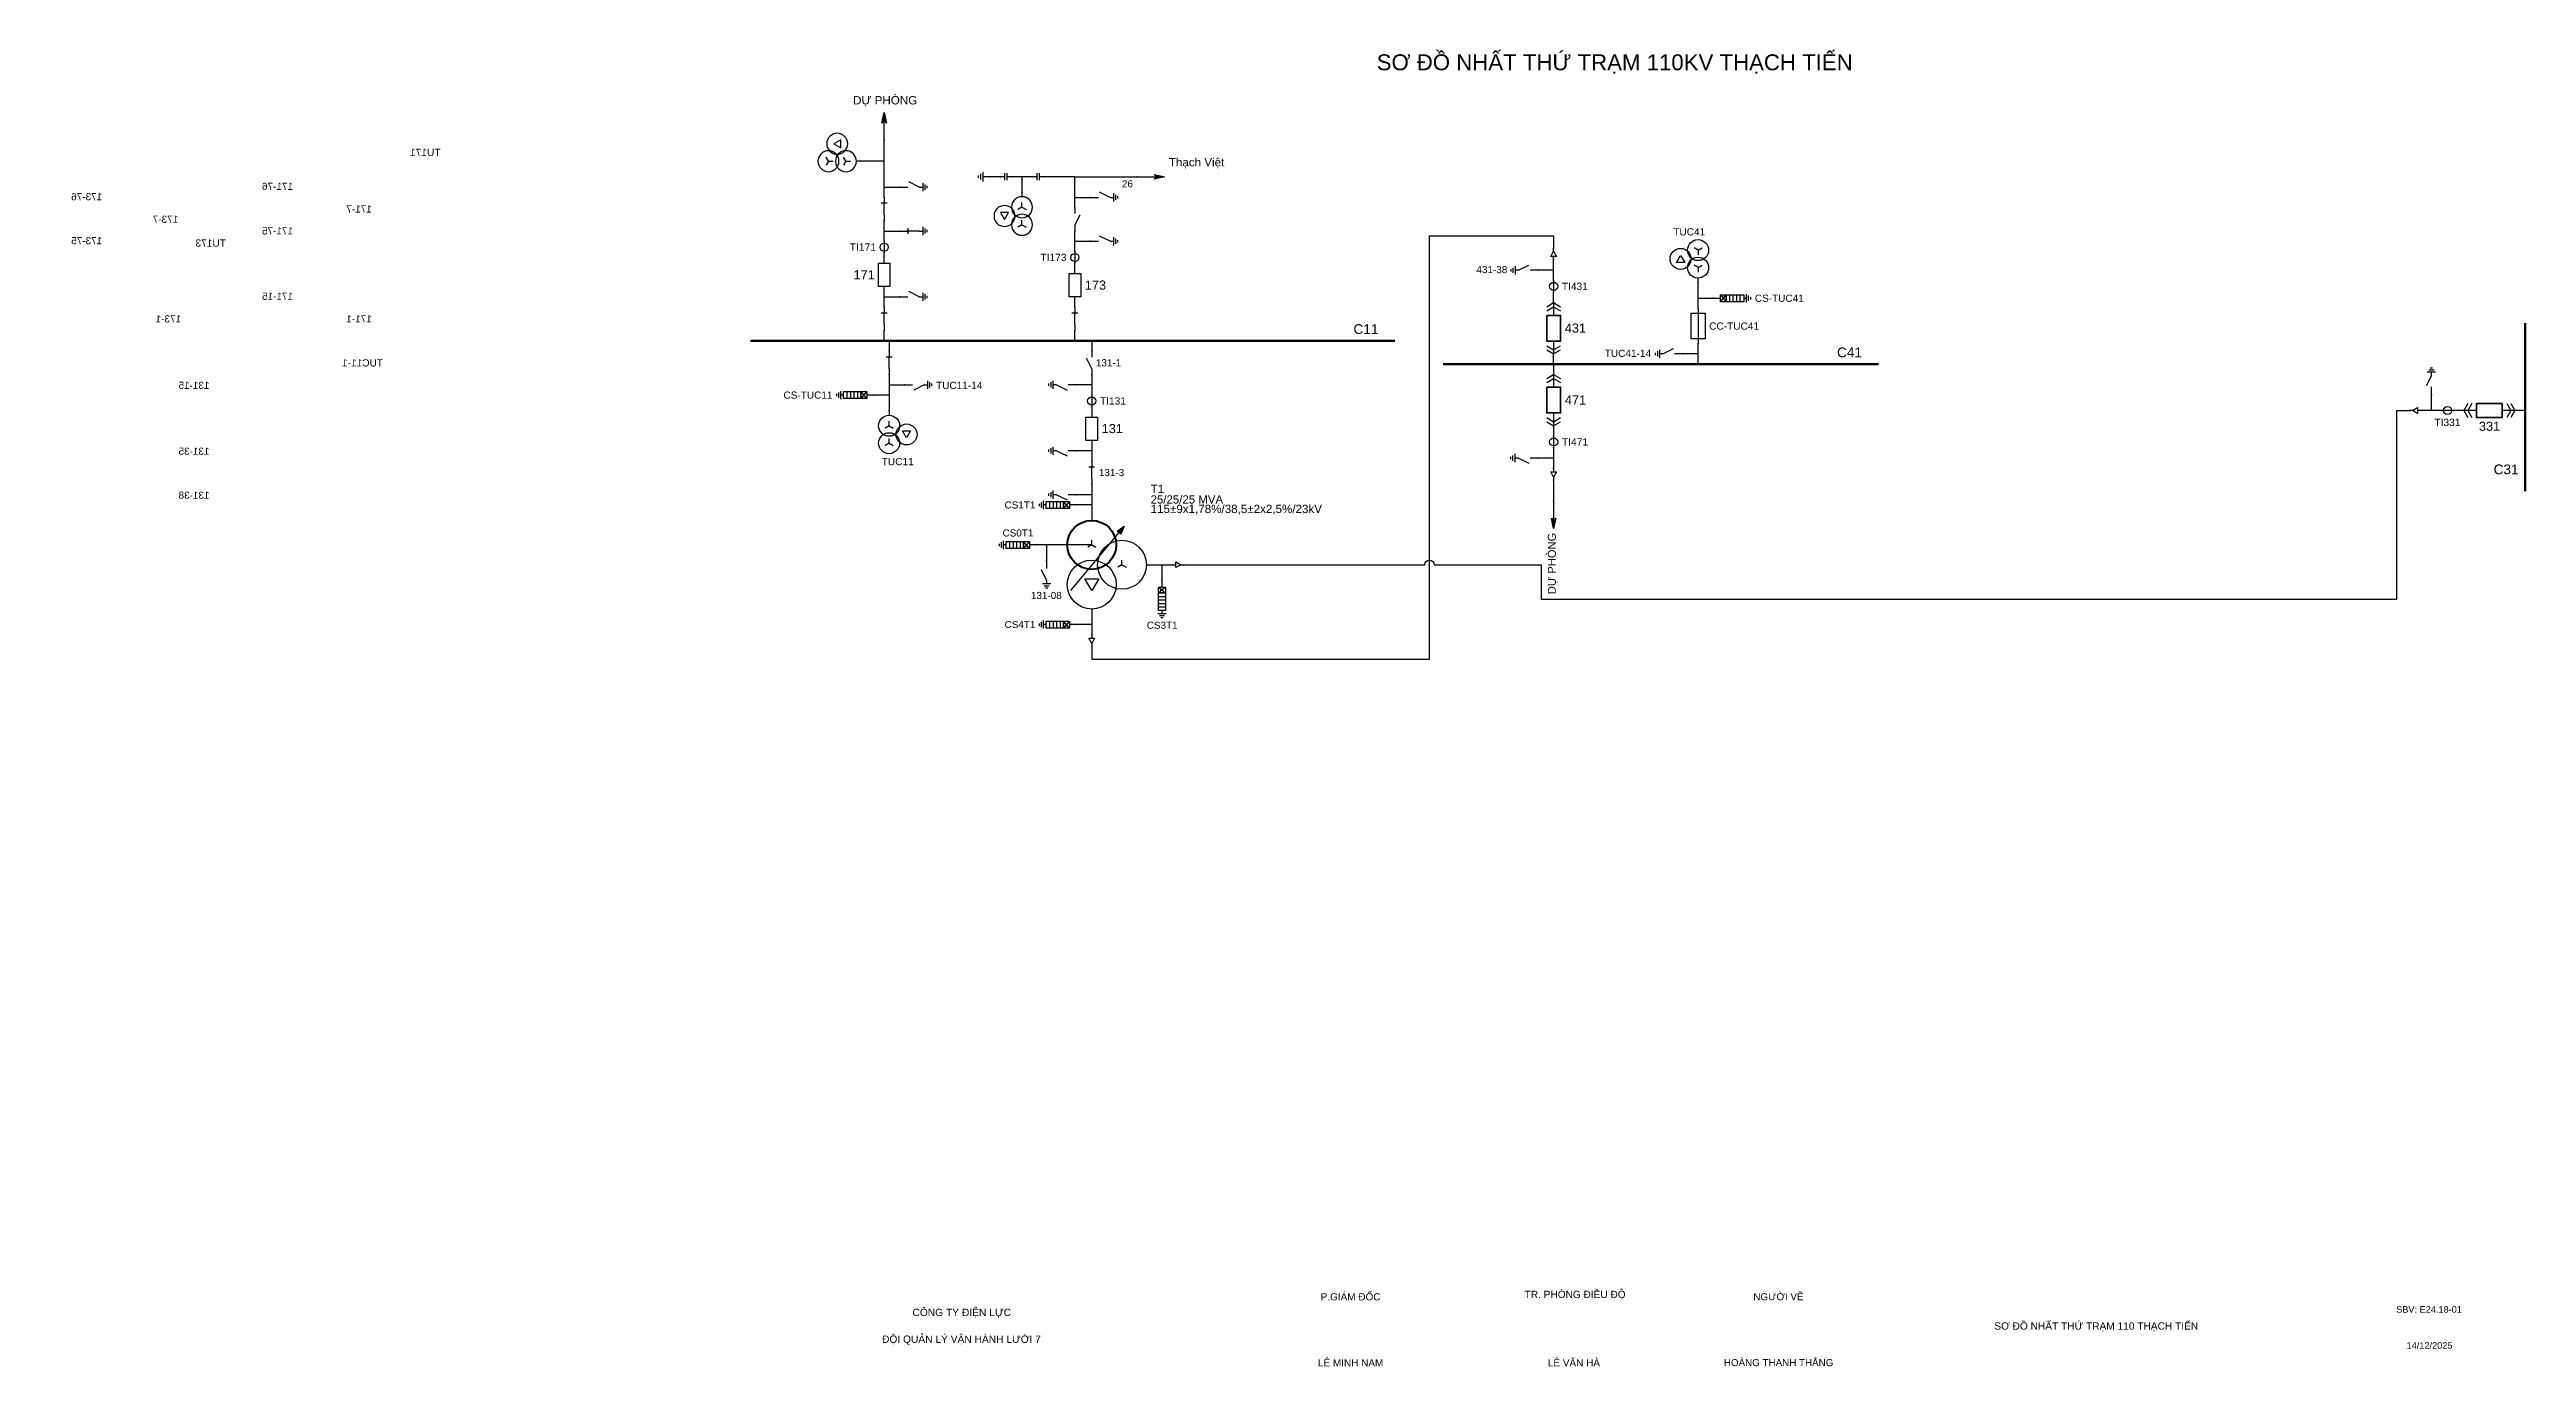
# Model space of a CAD drawing. Header units: millimetres. Extents: x -394 to 411, y 7 to 290.
# Drawn here: x -121 to 411, y 7 to 290 of the extents above; entities that cross this region are included whole.
import ezdxf

# ---------------------------------------------------------------- set-up
doc = ezdxf.new("R2010")
doc.units = ezdxf.units.MM
for name, color, linetype, lineweight in [('BUSBAR_110KV', 1, 'Continuous', 50), ('BUSBAR_22KV', 5, 'Continuous', 50), ('BUSBAR_35KV', 30, 'Continuous', 50), ('GROUND', 3, 'Continuous', 25), ('HV_110KV', 1, 'Continuous', 25), ('MV_22KV', 5, 'Continuous', 25), ('MV_35KV', 30, 'Continuous', 25)]:
    doc.layers.add(name, color=color, linetype=linetype, lineweight=lineweight)
doc.layers.add('SYM_PORTS', color=8, linetype='Continuous', plot=False)
doc.layers.add('TEXT', color=7, linetype='Continuous')
doc.styles.add('SLD_TEXT', font='arial.ttf')

# ---------------------------------------------------------------- blocks, each defined once
blk = doc.blocks.new('SYM_DISCONNECTOR_CLOSED')
at = {"lineweight": 25}
for points in [[(-0.625, 1.25), (0.625, 1.25)], [(0, 2.5), (0, 1.25)], [(0, -1.25), (0, 1.5)], [(0, -1.25), (0, -2.5)]]:
    blk.add_lwpolyline(points, dxfattribs=at)
at = {"layer": 'SYM_PORTS'}
for p in [(0, 2.5), (0, -2.5)]:
    blk.add_point(p, dxfattribs=at)
blk.add_attdef('DEVICE_CODE', (1.625, -0.5), '', height=2)
blk = doc.blocks.new('SYM_EARTHING_SWITCH_OPEN')
at = {"lineweight": 25}
for points in [[(0, -1.25), (-1.125, 1)], [(0, 3), (0, 1.25)], [(-0.875, -2), (0.875, -2)], [(-0.5625, -2.4375), (0.5625, -2.4375)], [(-0.25, -2.875), (0.25, -2.875)], [(0, -1.25), (0, -2)]]:
    blk.add_lwpolyline(points, dxfattribs=at)
at = {"layer": 'SYM_PORTS'}
blk.add_point((0, 3), dxfattribs=at)
blk.add_attdef('DEVICE_CODE', (1.875, 0), '', height=2)
blk = doc.blocks.new('SYM_CIRCUIT_BREAKER')
at = {"lineweight": 25}
blk.add_lwpolyline([(-1.25, 2.5), (1.25, 2.5), (1.25, -2.5), (-1.25, -2.5)], close=True, dxfattribs=at)
at = {"layer": 'SYM_PORTS'}
for p in [(0, 2.5), (0, -2.5)]:
    blk.add_point(p, dxfattribs=at)
blk.add_attdef('DEVICE_CODE', (2.25, -0.5), '', height=2)
at = {"flags": 1}
blk.add_attdef('RATING', (2.25, -3.5), '', height=2, dxfattribs=at)
blk = doc.blocks.new('SYM_CURRENT_TRANSFORMER')
at = {"lineweight": 25}
blk.add_lwpolyline([(0, 1.25), (0, -1.25)], dxfattribs=at)
blk.add_circle((0, 0), 0.875, dxfattribs=at)
at = {"layer": 'SYM_PORTS'}
for p in [(0, 1.25), (0, -1.25)]:
    blk.add_point(p, dxfattribs=at)
blk.add_attdef('DEVICE_CODE', (1.875, -1.75), '', height=2)
at = {"flags": 1}
blk.add_attdef('RATIO', (1.875, -4.75), '', height=2, dxfattribs=at)
blk = doc.blocks.new('SYM_EARTHING_SWITCH_CLOSED')
at = {"lineweight": 25}
for points in [[(-0.625, 1.25), (0.625, 1.25)], [(0, 3), (0, 1.25)], [(0, -1.25), (0, 1.5)], [(-0.875, -2), (0.875, -2)], [(-0.5625, -2.4375), (0.5625, -2.4375)], [(-0.25, -2.875), (0.25, -2.875)], [(0, -1.25), (0, -2)]]:
    blk.add_lwpolyline(points, dxfattribs=at)
at = {"layer": 'SYM_PORTS'}
blk.add_point((0, 3), dxfattribs=at)
blk.add_attdef('DEVICE_CODE', (1.875, 0), '', height=2)
blk = doc.blocks.new('SYM_VOLTAGE_TRANSFORMER')
at = {"lineweight": 25}
for points in [[(0, 1.375), (-0.8625, 0.875)], [(0, 4.625), (0, 3.625)], [(0, 1.375), (0, 2.375)], [(0, 1.375), (0.8625, 0.875)], [(0, -2.375), (-0.8625, -2.875)], [(0, -2.375), (0, -1.375)], [(0, -2.375), (0.8625, -2.875)]]:
    blk.add_lwpolyline(points, dxfattribs=at)
blk.add_lwpolyline([(2.875, 0.25), (4.625, 0.25), (3.75, -1.25)], close=True, dxfattribs=at)
for centre in [(0, 1.375), (3.75, -0.5), (0, -2.375)]:
    blk.add_circle(centre, 2.25, dxfattribs=at)
at = {"layer": 'SYM_PORTS'}
blk.add_point((0, 4.625), dxfattribs=at)
blk.add_attdef('DEVICE_CODE', (7, 1.625), '', height=2)
at = {"flags": 1}
blk.add_attdef('RATIO', (7, -1.375), '', height=2, dxfattribs=at)
blk = doc.blocks.new('SYM_LINE_FEEDER_ARROW')
blk.add_hatch(color=7).paths.add_polyline_path([(0, -3), (-0.5, -0.75), (0, -1.25), (0.5, -0.75)])
at = {"lineweight": 25}
blk.add_lwpolyline([(0, 3), (0, -1.25)], dxfattribs=at)
blk.add_lwpolyline([(0, -3), (-0.5, -0.75), (0, -1.25), (0.5, -0.75)], close=True, dxfattribs=at)
at = {"layer": 'SYM_PORTS'}
blk.add_point((0, 3), dxfattribs=at)
blk.add_attdef('LINE_NAME', (1.5, 0), '', height=2)
blk = doc.blocks.new('SYM_DISCONNECTOR_OPEN')
at = {"lineweight": 25}
for points in [[(0, -1.25), (-1.125, 1)], [(0, 2.5), (0, 1.25)], [(0, -1.25), (0, -2.5)]]:
    blk.add_lwpolyline(points, dxfattribs=at)
at = {"layer": 'SYM_PORTS'}
for p in [(0, 2.5), (0, -2.5)]:
    blk.add_point(p, dxfattribs=at)
blk.add_attdef('DEVICE_CODE', (1, -0.5), '', height=2)
blk = doc.blocks.new('SYM_COUPLING_CAPACITOR')
at = {"lineweight": 25}
for points in [[(-0.75, 0.25), (0.75, 0.25)], [(0, 1.25), (0, 0.25)], [(-0.75, -0.25), (0.75, -0.25)], [(0, -0.25), (0, -1.25)]]:
    blk.add_lwpolyline(points, dxfattribs=at)
at = {"layer": 'SYM_PORTS'}
for p in [(0, 1.25), (0, -1.25)]:
    blk.add_point(p, dxfattribs=at)
blk.add_attdef('DEVICE_CODE', (1.75, -1.75), '', height=2)
blk = doc.blocks.new('SYM_GROUND_SYMBOL')
at = {"lineweight": 25}
for points in [[(0, 1.25), (0, -0.25)], [(-1, -0.25), (1, -0.25)], [(-0.625, -0.75), (0.625, -0.75)], [(-0.25, -1.25), (0.25, -1.25)]]:
    blk.add_lwpolyline(points, dxfattribs=at)
at = {"layer": 'SYM_PORTS'}
blk.add_point((0, 1.25), dxfattribs=at)
blk = doc.blocks.new('SYM_SURGE_ARRESTER')
at = {"lineweight": 25}
for points in [[(-0.75, 2.5), (0.75, 2.5), (0.75, 1.25), (-0.75, 1.25)], [(-0.75, 1.25), (0.75, 1.25), (0.75, -2.5), (-0.75, -2.5)]]:
    blk.add_lwpolyline(points, close=True, dxfattribs=at)
for points in [[(-0.75, 2.5), (0.75, 1.25)], [(0.75, 2.5), (-0.75, 1.25)], [(-0.75, 0.5), (0.75, 0.5)], [(0, 4), (0, 2.5)], [(-0.875, -3.125), (0.875, -3.125)], [(-0.75, -0.25), (0.75, -0.25)], [(-0.75, -1), (0.75, -1)], [(-0.75, -1.75), (0.75, -1.75)], [(-0.5625, -3.5625), (0.5625, -3.5625)], [(-0.25, -4), (0.25, -4)], [(0, -2.5), (0, -3.125)]]:
    blk.add_lwpolyline(points, dxfattribs=at)
at = {"layer": 'SYM_PORTS'}
blk.add_point((0, 4), dxfattribs=at)
blk.add_attdef('DEVICE_CODE', (1.875, 1), '', height=2)
blk = doc.blocks.new('SYM_TRANSFORMER_3W')
blk.add_hatch(color=7).paths.add_polyline_path([(3.75, 8.25), (3.0125, 6.575), (2.2375, 7.225)])
at = {"lineweight": 25}
for points in [[(-7.75, -5.5), (3.0125, 7.35)], [(-3.25, 4.25), (-8.5, 4.25)], [(-3.25, 4.25), (-4.1125, 3.75)], [(-3.25, 4.25), (-3.25, 5.25)], [(-3.25, 4.25), (-2.3875, 3.75)], [(3.25, 0), (2.3875, -0.5)], [(3.25, 0), (3.25, 1)], [(3.25, 0), (4.1125, -0.5)]]:
    blk.add_lwpolyline(points, dxfattribs=at)
for points in [[(3.75, 8.25), (3.0125, 6.575), (2.2375, 7.225)], [(-4.75, -3), (-1.75, -3), (-3.25, -5.5)]]:
    blk.add_lwpolyline(points, close=True, dxfattribs=at)
at = {"lineweight": 50}
blk.add_circle((-3.25, 4.25), 5.25, dxfattribs=at)
at = {"lineweight": 25}
for centre in [(-3.25, -4.25), (3.25, 0)]:
    blk.add_circle(centre, 5.25, dxfattribs=at)
at = {"layer": 'SYM_PORTS'}
for p in [(-3.25, 9.5), (-8.5, 4.25), (8.5, 0), (-3.25, -9.5)]:
    blk.add_point(p, dxfattribs=at)
blk.add_attdef('DEVICE_CODE', (9.5, 6.5), '', height=2)
at = {"flags": 1}
for tag, p in [('POWER', (9.5, 3.5)), ('VOLTAGE_RATIO', (9.5, 0.5))]:
    blk.add_attdef(tag, p, '', height=2, dxfattribs=at)
blk = doc.blocks.new('SYM_CABLE_TERMINATION')
at = {"lineweight": 25}
blk.add_lwpolyline([(-0.625, 0.5), (0.625, 0.5), (0, -0.625)], close=True, dxfattribs=at)
for points in [[(0, 1.25), (0, 0.5)], [(0, -0.625), (0, -1.25)]]:
    blk.add_lwpolyline(points, dxfattribs=at)
at = {"layer": 'SYM_PORTS'}
for p in [(0, 1.25), (0, -1.25)]:
    blk.add_point(p, dxfattribs=at)
blk = doc.blocks.new('SYM_DRAWOUT_BREAKER')
at = {"lineweight": 25}
for points in [[(-1.5, 4.625), (0, 5.5), (1.5, 4.625)], [(0, 5.5), (0, 2.75)], [(-1.5, 3.75), (0, 4.625), (1.5, 3.75)], [(-1.5, -3.75), (0, -4.625), (1.5, -3.75)], [(-1.5, -4.625), (0, -5.5), (1.5, -4.625)], [(0, -2.75), (0, -5.5)]]:
    blk.add_lwpolyline(points, dxfattribs=at)
at = {"lineweight": 35}
blk.add_lwpolyline([(-1.5, 2.75), (1.5, 2.75), (1.5, -2.75), (-1.5, -2.75)], close=True, dxfattribs=at)
at = {"layer": 'SYM_PORTS'}
for p in [(0, 5.5), (0, -5.5)]:
    blk.add_point(p, dxfattribs=at)
blk.add_attdef('DEVICE_CODE', (2.5, 2.5), '', height=2)
at = {"flags": 1}
blk.add_attdef('RATING', (2.5, -0.5), '', height=2, dxfattribs=at)
blk = doc.blocks.new('SYM_FUSE_DISCONNECTOR')
at = {"lineweight": 25}
blk.add_lwpolyline([(-1.5, 2.75), (1.5, 2.75), (1.5, -2.75), (-1.5, -2.75)], close=True, dxfattribs=at)
blk.add_lwpolyline([(0, 3.75), (0, -3.75)], dxfattribs=at)
at = {"layer": 'SYM_PORTS'}
for p in [(0, 3.75), (0, -3.75)]:
    blk.add_point(p, dxfattribs=at)
blk.add_attdef('DEVICE_CODE', (2.5, 0.75), '', height=2)
at = {"flags": 1}
blk.add_attdef('RATING', (2.5, -2.25), '', height=2, dxfattribs=at)

msp = doc.modelspace()

# ---------------------------------------------------------------- linework, layer by layer
at = {"layer": 'BUSBAR_110KV', "const_width": 0.529}
msp.add_lwpolyline([(29.67, 227.43), (168.12, 227.43)], dxfattribs=at)
at = {"layer": 'BUSBAR_22KV', "const_width": 0.529}
msp.add_lwpolyline([(178.43, 222.43), (271.93, 222.43)], dxfattribs=at)
at = {"layer": 'BUSBAR_35KV', "const_width": 0.529}
msp.add_lwpolyline([(410.74, 231.27), (410.74, 195.16)], dxfattribs=at)
at = {"layer": 'GROUND'}
msp.add_lwpolyline([(83.3, 262.65), (81.09, 262.65)], dxfattribs=at)
at = {"layer": 'HV_110KV'}
for points in [[(58.43, 265.97), (53.47, 265.97)], [(58.43, 265.97), (58.43, 270.4)], [(58.43, 260.43), (58.43, 265.97)], [(88.02, 262.65), (85.8, 262.65)], [(90.23, 262.65), (88.02, 262.65)], [(88.02, 262.65), (88.02, 259.34)], [(99.38, 262.65), (92.73, 262.65)], [(99.38, 258.22), (99.38, 262.65)], [(99.38, 262.65), (112.67, 262.65)], [(58.43, 258.22), (58.43, 260.43)], [(58.43, 260.43), (61.73, 260.43)], [(99.38, 256), (99.38, 258.22)], [(99.38, 258.22), (102.68, 258.22)], [(58.43, 251), (58.43, 253.22)], [(58.43, 248.79), (58.43, 251)], [(58.43, 251), (61.73, 251)], [(99.38, 248.79), (99.38, 251)], [(58.43, 244.07), (58.43, 246.29)], [(99.38, 246.57), (99.38, 248.79)], [(99.38, 248.79), (102.68, 248.79)], [(99.38, 241.86), (99.38, 244.07)], [(58.43, 236.86), (58.43, 239.07)], [(58.43, 234.64), (58.43, 236.86)], [(58.43, 236.86), (61.73, 236.86)], [(99.38, 234.64), (99.38, 236.86)], [(58.43, 227.43), (58.43, 229.64)], [(99.38, 227.43), (99.38, 229.64)], [(59.49, 227.43), (59.49, 225.21)], [(102.99, 227.43), (102.99, 225.21)], [(59.49, 220.21), (59.49, 218)], [(102.99, 220.21), (102.99, 218)], [(59.49, 215.78), (56.19, 215.78)], [(59.49, 218), (62.79, 218)], [(59.49, 218), (59.49, 215.78)], [(59.49, 215.78), (59.49, 212.46)], [(102.99, 218), (99.69, 218)], [(102.99, 218), (102.99, 215.78)], [(102.99, 213.28), (102.99, 211.07)], [(102.99, 203.85), (99.69, 203.85)], [(102.99, 206.07), (102.99, 203.85)], [(102.99, 203.85), (102.99, 201.64)], [(102.99, 194.42), (99.69, 194.42)], [(102.99, 192.21), (99.69, 192.21)], [(102.99, 196.64), (102.99, 194.42)], [(102.99, 194.42), (102.99, 192.21)], [(102.99, 192.21), (102.99, 188.89)], [(93.31, 183.64), (91.1, 183.64)], [(97.74, 183.64), (93.31, 183.64)], [(93.31, 183.64), (93.31, 180.33)]]:
    msp.add_lwpolyline(points, dxfattribs=at)
at = {"layer": 'MV_22KV'}
for points in [[(102.99, 161.85), (102.99, 159.15), (175.5, 159.15), (175.5, 249.99), (202.16, 249.99), (202.16, 247.29)], [(202.16, 242.57), (202.16, 244.79)], [(202.16, 242.57), (198.86, 242.57)], [(202.16, 240.36), (202.16, 242.57)], [(233.16, 236.57), (233.16, 239.9)], [(202.16, 235.64), (202.16, 237.86)], [(233.16, 234.36), (233.16, 236.57)], [(233.16, 236.57), (236.46, 236.57)], [(202.16, 222.43), (202.16, 224.64)], [(233.16, 224.64), (229.86, 224.64)], [(233.16, 224.64), (233.16, 226.86)], [(233.16, 222.43), (233.16, 224.64)], [(202.16, 222.43), (202.16, 220.21)], [(202.16, 209.21), (202.16, 207)], [(202.16, 202.28), (198.86, 202.28)], [(202.16, 204.5), (202.16, 202.28)], [(202.16, 202.28), (202.16, 200.07)], [(202.16, 197.57), (202.16, 193.14)], [(102.99, 166.56), (99.69, 166.56)], [(102.99, 169.89), (102.99, 166.56)], [(102.99, 166.56), (102.99, 164.35)]]:
    msp.add_lwpolyline(points, dxfattribs=at)
at = {"layer": 'MV_35KV'}
for points in [[(390.59, 212.48), (390.59, 215.78)], [(390.59, 212.48), (388.38, 212.48)], [(392.81, 212.48), (390.59, 212.48)], [(397.52, 212.48), (395.31, 212.48)], [(410.74, 212.48), (408.52, 212.48)], [(114.74, 179.39), (118.07, 179.39)], [(118.07, 179.39), (118.07, 176.08)], [(118.07, 179.39), (120.28, 179.39)]]:
    msp.add_lwpolyline(points, dxfattribs=at)
msp.add_lwpolyline([(122.78, 179.39), (125.48, 179.39), (174.5, 179.39, -1), (176.5, 179.39), (199.5, 179.39), (199.5, 172.01), (383.18, 172.01), (383.18, 212.48), (385.88, 212.48)], format="xyb", dxfattribs=at)

# ---------------------------------------------------------------- block references
at = {"layer": 'GROUND', "rotation": 270}
msp.add_blockref('SYM_GROUND_SYMBOL', (79.84, 262.65), dxfattribs=at)
at = {"layer": 'HV_110KV'}
ref = msp.add_blockref('SYM_VOLTAGE_TRANSFORMER', (48.85, 265.97), dxfattribs=dict(at, xscale=-1, rotation=270))
ref.add_attrib('DEVICE_CODE', 'TU171', (36.82, 267.08), dxfattribs={"layer": 'TEXT', "extrusion": (0, 0, -1), "height": 1.557, "style": 'SLD_TEXT'})
for name, p, rotation in [('SYM_LINE_FEEDER_ARROW', (58.43, 273.4), 180), ('SYM_COUPLING_CAPACITOR', (84.55, 262.65), 270), ('SYM_COUPLING_CAPACITOR', (91.48, 262.65), 270), ('SYM_LINE_FEEDER_ARROW', (115.67, 262.65), 90)]:
    msp.add_blockref(name, p, dxfattribs=dict(at, rotation=rotation))
ref = msp.add_blockref('SYM_EARTHING_SWITCH_OPEN', (64.73, 260.43), dxfattribs=dict(at, xscale=-1, rotation=90))
ref.add_attrib('DEVICE_CODE', '171-76', (68.49, 259.82), dxfattribs={"layer": 'TEXT', "extrusion": (0, 0, -1), "height": 1.528, "style": 'SLD_TEXT'})
ref = msp.add_blockref('SYM_EARTHING_SWITCH_OPEN', (105.68, 258.22), dxfattribs=dict(at, xscale=-1, rotation=90))
ref.add_attrib('DEVICE_CODE', '173-76', (109.44, 257.6), dxfattribs={"layer": 'TEXT', "extrusion": (0, 0, -1), "height": 1.528, "style": 'SLD_TEXT'})
ref = msp.add_blockref('SYM_DISCONNECTOR_OPEN', (99.38, 253.5), dxfattribs=dict(at, xscale=-1))
ref.add_attrib('DEVICE_CODE', '173-7', (93.12, 252.76), dxfattribs={"layer": 'TEXT', "extrusion": (0, 0, -1), "height": 1.529, "style": 'SLD_TEXT'})
ref = msp.add_blockref('SYM_VOLTAGE_TRANSFORMER', (88.02, 254.72), dxfattribs=dict(at, xscale=-1))
ref.add_attrib('DEVICE_CODE', 'TU173', (82.88, 247.64), dxfattribs={"layer": 'TEXT', "extrusion": (0, 0, -1), "height": 1.557, "style": 'SLD_TEXT'})
ref = msp.add_blockref('SYM_DISCONNECTOR_CLOSED', (58.43, 255.72), dxfattribs=dict(at, xscale=-1))
ref.add_attrib('DEVICE_CODE', '171-7', (51.55, 254.96), dxfattribs={"layer": 'TEXT', "extrusion": (0, 0, -1), "height": 1.542, "style": 'SLD_TEXT'})
ref = msp.add_blockref('SYM_EARTHING_SWITCH_CLOSED', (64.73, 251), dxfattribs=dict(at, xscale=-1, rotation=90))
ref.add_attrib('DEVICE_CODE', '171-75', (68.49, 250.26), dxfattribs={"layer": 'TEXT', "extrusion": (0, 0, -1), "height": 1.528, "style": 'SLD_TEXT'})
ref = msp.add_blockref('SYM_EARTHING_SWITCH_OPEN', (105.68, 248.79), dxfattribs=dict(at, xscale=-1, rotation=90))
ref.add_attrib('DEVICE_CODE', '173-75', (109.44, 248.17), dxfattribs={"layer": 'TEXT', "extrusion": (0, 0, -1), "height": 1.528, "style": 'SLD_TEXT'})
ref = msp.add_blockref('SYM_CURRENT_TRANSFORMER', (58.43, 247.54), dxfattribs=at)
ref.add_attrib('DEVICE_CODE', 'TI171', (51.04, 246.75), dxfattribs={"layer": 'TEXT', "height": 1.578, "style": 'SLD_TEXT'})
ref = msp.add_blockref('SYM_CURRENT_TRANSFORMER', (99.38, 245.32), dxfattribs=at)
ref.add_attrib('DEVICE_CODE', 'TI173', (91.99, 244.55), dxfattribs={"layer": 'TEXT', "height": 1.565, "style": 'SLD_TEXT'})
ref = msp.add_blockref('SYM_CIRCUIT_BREAKER', (58.43, 241.57), dxfattribs=at)
ref.add_attrib('DEVICE_CODE', '171', (51.85, 240.62), dxfattribs={"layer": 'TEXT', "height": 1.97, "style": 'SLD_TEXT'})
ref = msp.add_blockref('SYM_CIRCUIT_BREAKER', (99.38, 239.36), dxfattribs=at)
ref.add_attrib('DEVICE_CODE', '173', (101.51, 238.42), dxfattribs={"layer": 'TEXT', "height": 1.953, "style": 'SLD_TEXT'})
ref = msp.add_blockref('SYM_DISCONNECTOR_CLOSED', (99.38, 232.14), dxfattribs=dict(at, xscale=-1))
ref.add_attrib('DEVICE_CODE', '173-1', (92.5, 231.4), dxfattribs={"layer": 'TEXT', "extrusion": (0, 0, -1), "height": 1.529, "style": 'SLD_TEXT'})
ref = msp.add_blockref('SYM_EARTHING_SWITCH_OPEN', (64.73, 236.86), dxfattribs=dict(at, xscale=-1, rotation=90))
ref.add_attrib('DEVICE_CODE', '171-15', (68.49, 236.24), dxfattribs={"layer": 'TEXT', "extrusion": (0, 0, -1), "height": 1.528, "style": 'SLD_TEXT'})
ref = msp.add_blockref('SYM_DISCONNECTOR_CLOSED', (58.43, 232.14), dxfattribs=dict(at, xscale=-1))
ref.add_attrib('DEVICE_CODE', '171-1', (51.55, 231.39), dxfattribs={"layer": 'TEXT', "extrusion": (0, 0, -1), "height": 1.542, "style": 'SLD_TEXT'})
ref = msp.add_blockref('SYM_DISCONNECTOR_CLOSED', (59.49, 222.71), dxfattribs=dict(at, xscale=-1))
ref.add_attrib('DEVICE_CODE', 'TUC11-1', (49.16, 221.93), dxfattribs={"layer": 'TEXT', "extrusion": (0, 0, -1), "height": 1.55, "style": 'SLD_TEXT'})
ref = msp.add_blockref('SYM_DISCONNECTOR_OPEN', (102.99, 222.71), dxfattribs=at)
ref.add_attrib('DEVICE_CODE', '131-1', (103.88, 221.97), dxfattribs={"layer": 'TEXT', "height": 1.526, "style": 'SLD_TEXT'})
ref = msp.add_blockref('SYM_EARTHING_SWITCH_OPEN', (96.69, 218), dxfattribs=dict(at, xscale=-1, rotation=270))
ref.add_attrib('DEVICE_CODE', '131-15', (86.41, 217.13), dxfattribs={"layer": 'TEXT', "extrusion": (0, 0, -1), "height": 1.524, "style": 'SLD_TEXT'})
ref = msp.add_blockref('SYM_EARTHING_SWITCH_OPEN', (65.79, 218), dxfattribs=dict(at, rotation=90))
ref.add_attrib('DEVICE_CODE', 'TUC11-14', (69.56, 217.1), dxfattribs={"layer": 'TEXT', "height": 1.546, "style": 'SLD_TEXT'})
ref = msp.add_blockref('SYM_SURGE_ARRESTER', (52.19, 215.78), dxfattribs=dict(at, rotation=270))
ref.add_attrib('DEVICE_CODE', 'CS-TUC11', (36.82, 215.02), dxfattribs={"layer": 'TEXT', "height": 1.539, "style": 'SLD_TEXT'})
ref = msp.add_blockref('SYM_CURRENT_TRANSFORMER', (102.99, 214.53), dxfattribs=at)
ref.add_attrib('DEVICE_CODE', 'TI131', (104.76, 213.76), dxfattribs={"layer": 'TEXT', "height": 1.562, "style": 'SLD_TEXT'})
ref = msp.add_blockref('SYM_VOLTAGE_TRANSFORMER', (59.49, 207.84), dxfattribs=at)
ref.add_attrib('DEVICE_CODE', 'TUC11', (57.91, 200.75), dxfattribs={"layer": 'TEXT', "height": 1.552, "style": 'SLD_TEXT'})
ref = msp.add_blockref('SYM_CIRCUIT_BREAKER', (102.99, 208.57), dxfattribs=at)
ref.add_attrib('DEVICE_CODE', '131', (105.13, 207.63), dxfattribs={"layer": 'TEXT', "height": 1.953, "style": 'SLD_TEXT'})
ref = msp.add_blockref('SYM_EARTHING_SWITCH_OPEN', (96.69, 203.85), dxfattribs=dict(at, xscale=-1, rotation=270))
ref.add_attrib('DEVICE_CODE', '131-35', (86.41, 202.99), dxfattribs={"layer": 'TEXT', "extrusion": (0, 0, -1), "height": 1.524, "style": 'SLD_TEXT'})
ref = msp.add_blockref('SYM_DISCONNECTOR_CLOSED', (102.99, 199.14), dxfattribs=at)
ref.add_attrib('DEVICE_CODE', '131-3', (104.51, 198.4), dxfattribs={"layer": 'TEXT', "height": 1.526, "style": 'SLD_TEXT'})
ref = msp.add_blockref('SYM_EARTHING_SWITCH_OPEN', (96.69, 194.42), dxfattribs=dict(at, xscale=-1, rotation=270))
ref.add_attrib('DEVICE_CODE', '131-38', (86.41, 193.56), dxfattribs={"layer": 'TEXT', "extrusion": (0, 0, -1), "height": 1.524, "style": 'SLD_TEXT'})
ref = msp.add_blockref('SYM_SURGE_ARRESTER', (95.69, 192.21), dxfattribs=dict(at, rotation=270))
ref.add_attrib('DEVICE_CODE', 'CS1T1', (84.28, 191.46), dxfattribs={"layer": 'TEXT', "height": 1.522, "style": 'SLD_TEXT'})
ref = msp.add_blockref('SYM_TRANSFORMER_3W', (106.24, 179.39), dxfattribs=at)
ref.add_attrib('DEVICE_CODE', 'T1', (115.63, 194.78), dxfattribs={"layer": 'TEXT', "height": 1.783, "style": 'SLD_TEXT'})
ref = msp.add_blockref('SYM_SURGE_ARRESTER', (87.1, 183.64), dxfattribs=dict(at, rotation=270))
ref.add_attrib('DEVICE_CODE', 'CS0T1', (83.84, 185.45), dxfattribs={"layer": 'TEXT', "height": 1.522, "style": 'SLD_TEXT'})
ref = msp.add_blockref('SYM_EARTHING_SWITCH_OPEN', (93.31, 177.33), dxfattribs=at)
ref.add_attrib('DEVICE_CODE', '131-08', (89.93, 172.04), dxfattribs={"layer": 'TEXT', "height": 1.524, "style": 'SLD_TEXT'})
at = {"layer": 'MV_22KV'}
ref = msp.add_blockref('SYM_VOLTAGE_TRANSFORMER', (233.16, 244.52), dxfattribs=dict(at, rotation=180))
ref.add_attrib('DEVICE_CODE', 'TUC41', (227.83, 250.05), dxfattribs={"layer": 'TEXT', "height": 1.552, "style": 'SLD_TEXT'})
at = {"layer": 'MV_22KV', "rotation": 180}
msp.add_blockref('SYM_CABLE_TERMINATION', (202.16, 246.04), dxfattribs=at)
at = {"layer": 'MV_22KV'}
ref = msp.add_blockref('SYM_EARTHING_SWITCH_OPEN', (195.86, 242.57), dxfattribs=dict(at, rotation=270))
ref.add_attrib('DEVICE_CODE', '431-38', (185.58, 241.96), dxfattribs={"layer": 'TEXT', "height": 1.524, "style": 'SLD_TEXT'})
ref = msp.add_blockref('SYM_CURRENT_TRANSFORMER', (202.16, 239.11), dxfattribs=at)
ref.add_attrib('DEVICE_CODE', 'TI431', (203.93, 238.33), dxfattribs={"layer": 'TEXT', "height": 1.562, "style": 'SLD_TEXT'})
ref = msp.add_blockref('SYM_DRAWOUT_BREAKER', (202.16, 230.14), dxfattribs=at)
ref.add_attrib('DEVICE_CODE', '431', (204.55, 229.2), dxfattribs={"layer": 'TEXT', "height": 1.953, "style": 'SLD_TEXT'})
ref = msp.add_blockref('SYM_FUSE_DISCONNECTOR', (233.16, 230.61), dxfattribs=at)
ref.add_attrib('DEVICE_CODE', 'CC-TUC41', (235.55, 229.83), dxfattribs={"layer": 'TEXT', "height": 1.549, "style": 'SLD_TEXT'})
ref = msp.add_blockref('SYM_SURGE_ARRESTER', (240.46, 236.57), dxfattribs=dict(at, rotation=90))
ref.add_attrib('DEVICE_CODE', 'CS-TUC41', (245.35, 235.81), dxfattribs={"layer": 'TEXT', "height": 1.539, "style": 'SLD_TEXT'})
ref = msp.add_blockref('SYM_EARTHING_SWITCH_OPEN', (226.86, 224.64), dxfattribs=dict(at, rotation=270))
ref.add_attrib('DEVICE_CODE', 'TUC41-14', (213.12, 223.99), dxfattribs={"layer": 'TEXT', "height": 1.546, "style": 'SLD_TEXT'})
ref = msp.add_blockref('SYM_DRAWOUT_BREAKER', (202.16, 214.71), dxfattribs=at)
ref.add_attrib('DEVICE_CODE', '471', (204.55, 213.76), dxfattribs={"layer": 'TEXT', "height": 1.97, "style": 'SLD_TEXT'})
ref = msp.add_blockref('SYM_EARTHING_SWITCH_OPEN', (195.86, 202.28), dxfattribs=dict(at, xscale=-1, rotation=270))
ref.add_attrib('DEVICE_CODE', '471-76', (185.58, 201.42), dxfattribs={"layer": 'TEXT', "extrusion": (0, 0, -1), "height": 1.528, "style": 'SLD_TEXT'})
ref = msp.add_blockref('SYM_CURRENT_TRANSFORMER', (202.16, 205.75), dxfattribs=at)
ref.add_attrib('DEVICE_CODE', 'TI471', (203.93, 204.96), dxfattribs={"layer": 'TEXT', "height": 1.578, "style": 'SLD_TEXT'})
for name, p in [('SYM_CABLE_TERMINATION', (202.16, 198.82)), ('SYM_LINE_FEEDER_ARROW', (202.16, 190.14)), ('SYM_CABLE_TERMINATION', (102.99, 163.1))]:
    msp.add_blockref(name, p, dxfattribs=at)
ref = msp.add_blockref('SYM_SURGE_ARRESTER', (95.69, 166.56), dxfattribs=dict(at, rotation=270))
ref.add_attrib('DEVICE_CODE', 'CS4T1', (84.28, 165.81), dxfattribs={"layer": 'TEXT', "height": 1.522, "style": 'SLD_TEXT'})
at = {"layer": 'MV_35KV'}
ref = msp.add_blockref('SYM_EARTHING_SWITCH_OPEN', (390.59, 218.78), dxfattribs=dict(at, xscale=-1, rotation=180))
ref.add_attrib('DEVICE_CODE', '331-38', (387.21, 222.59), dxfattribs={"layer": 'TEXT', "extrusion": (0, 0, -1), "height": 1.524, "style": 'SLD_TEXT'})
for p, rotation in [((387.13, 212.48), 270), ((121.53, 179.39), 90)]:
    msp.add_blockref('SYM_CABLE_TERMINATION', p, dxfattribs=dict(at, rotation=rotation))
ref = msp.add_blockref('SYM_CURRENT_TRANSFORMER', (394.06, 212.48), dxfattribs=dict(at, rotation=270))
ref.add_attrib('DEVICE_CODE', 'TI331', (391.24, 209.15), dxfattribs={"layer": 'TEXT', "height": 1.562, "style": 'SLD_TEXT'})
ref = msp.add_blockref('SYM_DRAWOUT_BREAKER', (403.02, 212.48), dxfattribs=dict(at, rotation=270))
ref.add_attrib('DEVICE_CODE', '331', (400.8, 208.13), dxfattribs={"layer": 'TEXT', "height": 1.953, "style": 'SLD_TEXT'})
ref = msp.add_blockref('SYM_SURGE_ARRESTER', (118.07, 172.08), dxfattribs=at)
ref.add_attrib('DEVICE_CODE', 'CS3T1', (114.81, 165.65), dxfattribs={"layer": 'TEXT', "height": 1.522, "style": 'SLD_TEXT'})

# ---------------------------------------------------------------- texts
at = {"layer": 'TEXT', "attachment_point": 7, "style": 'SLD_TEXT'}
for s, insert, char_height in [('SƠ ĐỒ NHẤT THỨ TRẠM 110KV THẠCH TIẾN', (164.17, 284.74), 3.413), ('DỰ PHÒNG', (51.76, 277.77), 1.788), ('Thạch Việt', (119.55, 264.48), 1.782), ('26', (109.48, 260.34), 1.515), ('C11', (159.18, 228.88), 2.096), ('C41', (262.99, 223.88), 2.096), ('C31', (403.94, 198.77), 2.096), ('25/25/25 MVA', (115.63, 192.5), 1.7582), ('115±9x1,78%/38,5±2x2,5%/23kV', (115.63, 190.15), 1.783), ('P.GIÁM ĐỐC', (152.14, 21.52), 1.533), ('TR. PHÒNG ĐIỀU ĐỘ', (195.92, 21.71), 1.5521), ('NGƯỜI VẼ', (245.03, 21.55), 1.512), ('CÔNG TY ĐIỆN LỰC', (64.5, 17.82), 1.5736), ('SƠ ĐỒ NHẤT THỨ TRẠM 110 THẠCH TIẾN', (296.76, 14.92), 1.5585), ('SBV: E24.18-01', (383.03, 18.88), 1.4084), ('ĐỘI QUẢN LÝ VẬN HÀNH LƯỚI 7', (57.97, 12), 1.5707), ('14/12/2025', (385.26, 11.14), 1.409), ('LÊ MINH NAM', (151.56, 7.37), 1.5317), ('LÊ VĂN HÀ', (200.9, 7.37), 1.536), ('HOÀNG THANH THẮNG', (238.7, 7.41), 1.507)]:
    msp.add_mtext(s, dxfattribs=dict(at, insert=insert, char_height=char_height))
at = {"layer": 'TEXT', "insert": (203, 173.06), "char_height": 1.71, "attachment_point": 7, "rotation": 90, "style": 'SLD_TEXT'}
msp.add_mtext('DỰ PHÒNG', dxfattribs=at)

doc.saveas('drawing.dxf')
